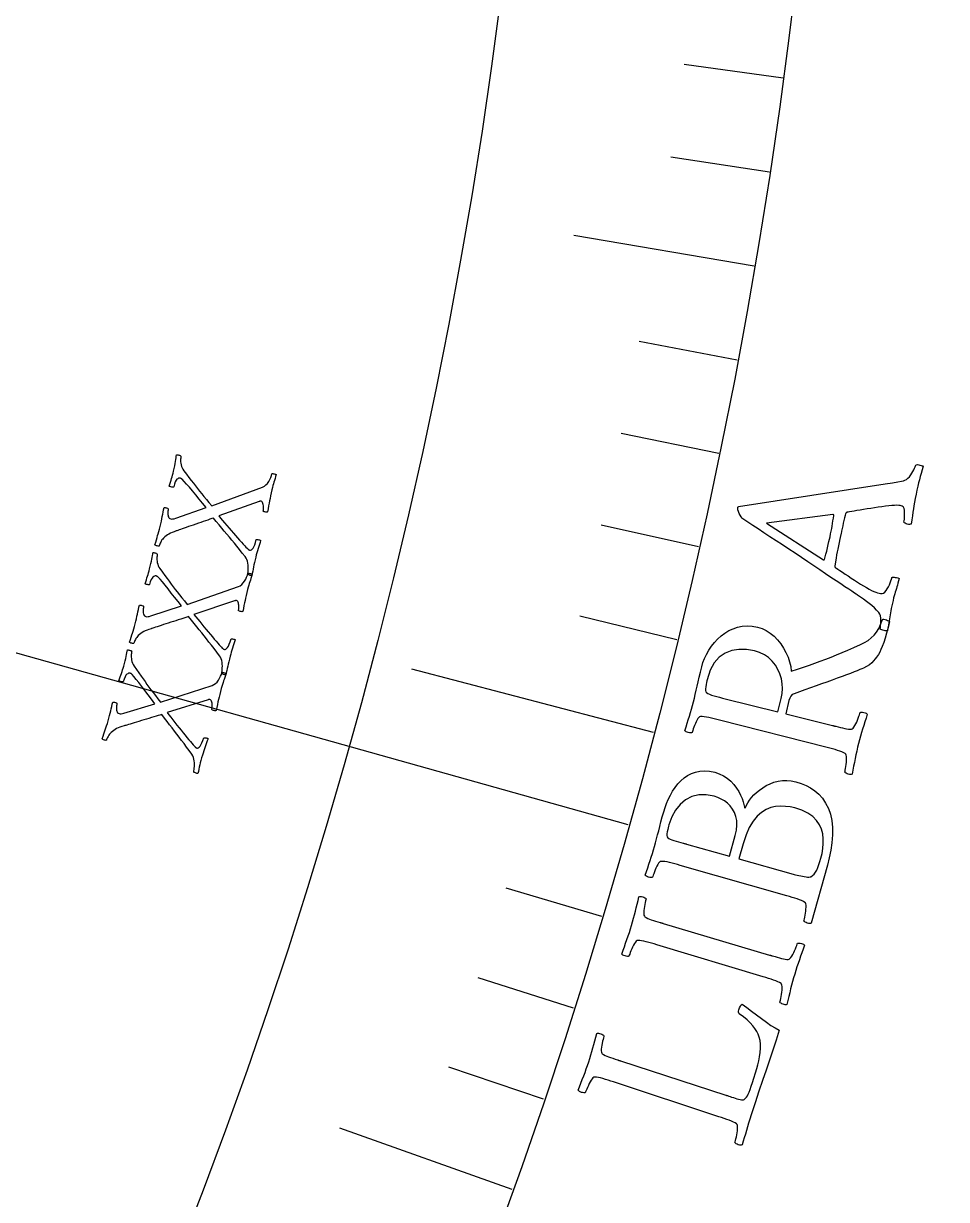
# Model space of a CAD drawing. Header units: millimetres. Extents: x -93 to 93, y -93 to 104.
# Drawn here: x 62.73 to 75.05, y -24.87 to -9.17 of the extents above; entities that cross this region are included whole.
import ezdxf

# ---------------------------------------------------------------- set-up
doc = ezdxf.new("R2010")
doc.units = ezdxf.units.MM
for name, color, linetype in [('CUT_OUTER', 1, 'Continuous'), ('ENGRAVE', 7, 'Continuous'), ('ENGRAVE_FINE', 8, 'Continuous'), ('TEXT', 5, 'Continuous')]:
    doc.layers.add(name, color=color, linetype=linetype)

msp = doc.modelspace()

# ---------------------------------------------------------------- linework, layer by layer
at = {"layer": 'CUT_OUTER'}
msp.add_arc((-0.0002, -0.0002), 92.4998, 179.658282, 0.243527, dxfattribs=at)
at = {"layer": 'ENGRAVE'}
for points in [[(72.4824, -12.4123), (70.0754, -12.0001)], [(70.8024, -19.8691), (60.1153, -16.87)], [(71.1366, -18.6373), (67.9153, -17.7934)], [(69.2512, -24.7394), (66.9515, -23.9179)]]:
    msp.add_lwpolyline(points, dxfattribs=at)
for radius in [90.65, 90.65, 88.2219, 83.7125, 83.7125, 80.1513, 73.5375, 73.5375, 69.6525]:
    msp.add_circle((0, 0), radius, dxfattribs=at)
at = {"layer": 'ENGRAVE_FINE'}
for points in [[(72.8683, -9.8985), (71.5484, -9.7192)], [(72.6863, -11.1567), (71.3697, -10.9546)], [(72.2567, -13.6648), (70.9479, -13.4173)], [(72.0093, -14.914), (70.705, -14.6438)], [(71.7401, -16.1594), (70.4406, -15.8667)], [(71.4492, -17.4006), (70.155, -17.0854)], [(70.4467, -21.0956), (69.1707, -20.7135)], [(70.0695, -22.3164), (68.8004, -21.9122)], [(69.671, -23.5311), (68.409, -23.1049)]]:
    msp.add_lwpolyline(points, dxfattribs=at)
at = {"layer": 'TEXT'}
for points in [[(64.5539, -15.8867), (64.5624, -15.8514), (64.5701, -15.8175), (64.577, -15.785), (64.5832, -15.754), (64.589, -15.7237), (64.5949, -15.6938), (64.6009, -15.6641), (64.6068, -15.6347), (64.6123, -15.6342), (64.6197, -15.6346), (64.6291, -15.6361), (64.6403, -15.6385), (64.6508, -15.6416), (64.6581, -15.645), (64.662, -15.6486), (64.6627, -15.6524), (64.6611, -15.6604), (64.6597, -15.6703), (64.6586, -15.6821), (64.6576, -15.6957), (64.6573, -15.7102), (64.6581, -15.7245), (64.6601, -15.7385), (64.6632, -15.7523), (64.668, -15.7646), (64.6753, -15.7743), (64.6849, -15.7814), (64.6969, -15.7859), (64.7093, -15.7874), (64.7242, -15.7862), (64.7417, -15.7825), (64.7616, -15.7762), (65.1698, -15.6342), (65.1213, -15.5762), (65.0743, -15.5197), (65.0288, -15.4647), (64.9847, -15.4111), (64.9437, -15.3618), (64.9071, -15.3195), (64.8751, -15.2841), (64.8476, -15.2556), (64.8432, -15.2517), (64.8386, -15.2484), (64.8338, -15.2458), (64.8289, -15.2438), (64.8245, -15.2423), (64.821, -15.2411), (64.8185, -15.2403), (64.817, -15.2399), (64.8092, -15.2397), (64.8003, -15.2424), (64.7901, -15.2479), (64.7788, -15.2564), (64.7671, -15.2701), (64.7559, -15.2917), (64.7454, -15.3211), (64.7353, -15.3583), (64.7323, -15.3605), (64.7268, -15.3614), (64.7188, -15.361), (64.7083, -15.3593), (64.6974, -15.3569), (64.6883, -15.3543), (64.681, -15.3515), (64.6754, -15.3484), (64.6841, -15.3206), (64.6923, -15.2944), (64.6999, -15.2698), (64.707, -15.2469), (64.7137, -15.2241), (64.7204, -15.2), (64.7269, -15.1748), (64.7333, -15.1483), (64.7416, -15.1117), (64.7487, -15.0779), (64.7545, -15.047), (64.7592, -15.019), (64.763, -14.9936), (64.7666, -14.9706), (64.7699, -14.9498), (64.773, -14.9314), (64.7782, -14.9307), (64.7849, -14.9307), (64.7931, -14.9314), (64.8026, -14.9329), (64.8121, -14.9353), (64.82, -14.9388), (64.8264, -14.9433), (64.8311, -14.949), (64.8301, -14.9545), (64.8292, -14.9631), (64.8282, -14.9747), (64.8271, -14.9893), (64.8268, -15.006), (64.8277, -15.0238), (64.83, -15.0427), (64.8337, -15.0628), (64.8392, -15.0832), (64.8471, -15.1032), (64.8573, -15.1229), (64.8699, -15.1422), (64.9057, -15.1885), (64.939, -15.2317), (64.9698, -15.272), (64.9981, -15.3091), (65.0253, -15.3445), (65.0528, -15.3797), (65.0806, -15.4145), (65.1088, -15.4491), (65.1385, -15.485), (65.1709, -15.5241), (65.2061, -15.5662), (65.244, -15.6114), (65.9216, -15.3597), (65.9452, -15.3481), (65.9666, -15.3319), (65.9859, -15.3112), (66.003, -15.286), (66.0177, -15.2588), (66.0299, -15.2324), (66.0394, -15.2067), (66.0464, -15.1818), (66.0519, -15.1803), (66.0591, -15.1802), (66.0678, -15.1813), (66.0781, -15.1837), (66.088, -15.1866), (66.0956, -15.1891), (66.1009, -15.1912), (66.1038, -15.1929), (66.0953, -15.2211), (66.0873, -15.2473), (66.0799, -15.2714), (66.0731, -15.2936), (66.0665, -15.3159), (66.0598, -15.3406), (66.0529, -15.3677), (66.0458, -15.3972), (66.0365, -15.4379), (66.0282, -15.4759), (66.0209, -15.5113), (66.0146, -15.5442), (66.0085, -15.5771), (66.0019, -15.6127), (65.9948, -15.651), (65.9871, -15.692), (65.9812, -15.6944), (65.9735, -15.6953), (65.9639, -15.6946), (65.9527, -15.6925), (65.9421, -15.6894), (65.9348, -15.6861), (65.9309, -15.6824), (65.9302, -15.6785), (65.9315, -15.6713), (65.9325, -15.6621), (65.9332, -15.6507), (65.9336, -15.6372), (65.9333, -15.6228), (65.932, -15.6086), (65.9298, -15.5945), (65.9266, -15.5806), (65.9222, -15.5682), (65.9164, -15.5588), (65.9093, -15.5523), (65.9009, -15.5486), (65.8986, -15.5483), (65.8959, -15.5483), (65.8926, -15.5485), (65.889, -15.5491), (65.8852, -15.5499), (65.8818, -15.5509), (65.8788, -15.5521), (65.8761, -15.5536), (65.3366, -15.7449), (65.3614, -15.7749), (65.3876, -15.8062), (65.4152, -15.8388), (65.4443, -15.8728), (65.4739, -15.9071), (65.5032, -15.941), (65.5322, -15.9745), (65.5609, -16.0075), (65.5886, -16.0392), (65.6147, -16.0686), (65.6393, -16.0957), (65.6622, -16.1206), (65.6826, -16.1425), (65.6997, -16.1606), (65.7134, -16.1749), (65.7237, -16.1854), (65.7257, -16.1871), (65.7282, -16.1892), (65.731, -16.1917), (65.7344, -16.1945), (65.7381, -16.1973), (65.7422, -16.1997), (65.7467, -16.2016), (65.7516, -16.2031), (65.7611, -16.2031), (65.7713, -16.1987), (65.7821, -16.1899), (65.7936, -16.1767), (65.8053, -16.1579), (65.8165, -16.1326), (65.8274, -16.1007), (65.8378, -16.0622), (65.8434, -16.0606), (65.8506, -16.0602), (65.8595, -16.0608), (65.87, -16.0624), (65.88, -16.0647), (65.8877, -16.067), (65.8929, -16.0694), (65.8956, -16.0719), (65.8869, -16.0991), (65.8782, -16.1266), (65.8696, -16.1544), (65.861, -16.1824), (65.8527, -16.2105), (65.8448, -16.2385), (65.8374, -16.2662), (65.8303, -16.2939), (65.8213, -16.3312), (65.8133, -16.3659), (65.8063, -16.3979), (65.8004, -16.4271), (65.7951, -16.4553), (65.7897, -16.484), (65.7843, -16.5132), (65.7789, -16.543), (65.7728, -16.5432), (65.7654, -16.5421), (65.7569, -16.5397), (65.7473, -16.5361), (65.7381, -16.5323), (65.731, -16.5291), (65.7261, -16.5265), (65.7232, -16.5247), (65.7243, -16.5184), (65.7256, -16.5077), (65.7271, -16.4926), (65.7287, -16.473), (65.7297, -16.4507), (65.7294, -16.4272), (65.7277, -16.4026), (65.7247, -16.3769), (65.7197, -16.3516), (65.7122, -16.3286), (65.7021, -16.3078), (65.6895, -16.2892), (65.6509, -16.2407), (65.6139, -16.1945), (65.5785, -16.1506), (65.5446, -16.109), (65.5114, -16.0686), (65.4781, -16.0284), (65.4446, -15.9883), (65.4108, -15.9483), (65.3764, -15.9076), (65.3406, -15.865), (65.3034, -15.8207), (65.2649, -15.7747), (65.2427, -15.7819), (65.2179, -15.7903), (65.1906, -15.7998), (65.1606, -15.8104), (65.1291, -15.8216), (65.0969, -15.8328), (65.064, -15.8441), (65.0304, -15.8556), (64.997, -15.8669), (64.9647, -15.8779), (64.9336, -15.8887), (64.9036, -15.8992), (64.8755, -15.9091), (64.85, -15.918), (64.8272, -15.926), (64.8071, -15.9331), (64.7906, -15.9388), (64.7789, -15.9429), (64.7718, -15.9453), (64.7695, -15.9461), (64.7406, -15.9558), (64.7146, -15.9659), (64.6915, -15.9762), (64.6712, -15.9868), (64.6526, -15.9983), (64.6345, -16.0114), (64.6167, -16.0261), (64.5994, -16.0423), (64.5885, -16.0539), (64.5785, -16.0666), (64.5695, -16.0805), (64.5614, -16.0955), (64.5544, -16.1103), (64.5488, -16.1234), (64.5445, -16.1349), (64.5416, -16.1447), (64.5392, -16.1478), (64.534, -16.1492), (64.526, -16.1488), (64.5152, -16.1466), (64.5042, -16.1433), (64.4955, -16.1395), (64.489, -16.1353), (64.4848, -16.1305), (64.4946, -16.0961), (64.5037, -16.0644), (64.5124, -16.0353), (64.5205, -16.0089), (64.5285, -15.9824), (64.5367, -15.9533), (64.5452, -15.9213), (64.5539, -15.8867)], [(73.8627, -16.8039), (73.8579, -16.8006), (73.8434, -16.7908), (73.8192, -16.7745), (73.7854, -16.7516), (73.7432, -16.7233), (73.6941, -16.6904), (73.6381, -16.6531), (73.575, -16.6112), (73.5067, -16.5657), (73.4347, -16.5174), (73.3589, -16.4664), (73.2794, -16.4125), (73.1975, -16.357), (73.1142, -16.3011), (73.0297, -16.2447), (72.9439, -16.188), (72.8583, -16.1316), (72.7745, -16.0764), (72.6924, -16.0224), (72.6121, -15.9695), (72.5351, -15.9187), (72.4629, -15.8711), (72.3954, -15.8265), (72.3326, -15.7851), (72.3203, -15.7732), (72.3079, -15.757), (72.2955, -15.7367), (72.2831, -15.7121), (72.2726, -15.6872), (72.2659, -15.6661), (72.2628, -15.6487), (72.2635, -15.6349), (72.2643, -15.6319), (72.2652, -15.6295), (72.2661, -15.6278), (72.2671, -15.6268), (72.2683, -15.6259), (72.2699, -15.6243), (72.2719, -15.6222), (72.2742, -15.6194), (74.2323, -15.3176), (74.3289, -15.3018), (74.4012, -15.2896), (74.4492, -15.281), (74.4729, -15.276), (74.4936, -15.269), (74.5138, -15.2575), (74.5336, -15.2416), (74.5529, -15.2213), (74.5711, -15.1985), (74.5872, -15.1754), (74.6014, -15.1518), (74.6136, -15.1278), (74.6236, -15.1058), (74.6312, -15.088), (74.6363, -15.0746), (74.6389, -15.0654), (74.65, -15.0615), (74.6631, -15.0602), (74.6781, -15.0617), (74.695, -15.0658), (74.7111, -15.0708), (74.7234, -15.0752), (74.7321, -15.0787), (74.7371, -15.0816), (74.7237, -15.1305), (74.711, -15.1768), (74.6991, -15.2205), (74.6878, -15.2616), (74.6769, -15.3035), (74.6658, -15.3494), (74.6545, -15.3994), (74.6429, -15.4535), (74.6314, -15.5107), (74.6216, -15.5629), (74.6134, -15.6103), (74.6069, -15.6527), (74.6008, -15.6952), (74.5938, -15.7428), (74.586, -15.7955), (74.5772, -15.8533), (74.5677, -15.8576), (74.556, -15.8593), (74.5421, -15.8585), (74.526, -15.8552), (74.5103, -15.8501), (74.4975, -15.8441), (74.4876, -15.8371), (74.4807, -15.8291), (74.4838, -15.811), (74.4862, -15.7882), (74.4881, -15.7607), (74.4893, -15.7285), (74.4891, -15.6965), (74.4868, -15.6695), (74.4822, -15.6476), (74.4754, -15.6306), (74.4685, -15.6228), (74.4585, -15.6161), (74.4456, -15.6107), (74.4297, -15.6064), (74.4111, -15.604), (74.3864, -15.6033), (74.3557, -15.6042), (74.319, -15.6069), (74.2779, -15.6109), (74.2341, -15.6159), (74.1876, -15.6219), (74.1383, -15.629), (74.0881, -15.6366), (74.0385, -15.6443), (73.9895, -15.6521), (73.9413, -15.66), (73.8954, -15.6676), (73.8538, -15.6746), (73.8164, -15.6808), (73.7832, -15.6863), (73.756, -15.6908), (73.7366, -15.6941), (73.725, -15.696), (73.7211, -15.6966), (73.7206, -15.697), (73.719, -15.698), (73.7164, -15.6997), (73.7127, -15.7021), (73.7089, -15.7049), (73.706, -15.7079), (73.704, -15.7111), (73.7028, -15.7145), (73.6954, -15.7416), (73.6878, -15.7719), (73.68, -15.8053), (73.6719, -15.8418), (73.6638, -15.8793), (73.656, -15.9154), (73.6485, -15.9502), (73.6412, -15.9837), (73.6394, -15.9924), (73.6375, -16.001), (73.6356, -16.0097), (73.6337, -16.0183), (73.6319, -16.0268), (73.6301, -16.0348), (73.6285, -16.0423), (73.6269, -16.0495), (73.6161, -16.0994), (73.6064, -16.1455), (73.5977, -16.1878), (73.59, -16.2262), (73.5826, -16.2654), (73.5747, -16.3099), (73.5663, -16.3597), (73.5573, -16.4148), (73.5572, -16.4168), (73.5576, -16.4194), (73.5586, -16.4226), (73.5601, -16.4263), (73.5617, -16.4299), (73.5629, -16.4324), (73.5636, -16.4339), (73.5638, -16.4344), (73.5678, -16.437), (73.5797, -16.4448), (73.5995, -16.4577), (73.6273, -16.4758), (73.6605, -16.4976), (73.6967, -16.5214), (73.7358, -16.5472), (73.7779, -16.5751), (73.8208, -16.6033), (73.8624, -16.6301), (73.9028, -16.6555), (73.9419, -16.6794), (73.9802, -16.703), (74.0157, -16.7231), (74.0484, -16.7395), (74.0783, -16.7523), (74.1054, -16.7624), (74.1296, -16.7708), (74.1511, -16.7773), (74.1698, -16.7821), (74.1887, -16.7829), (74.2071, -16.7764), (74.2251, -16.7627), (74.2427, -16.7418), (74.2591, -16.7169), (74.2736, -16.691), (74.2864, -16.6643), (74.2972, -16.6367), (74.3061, -16.6114), (74.3128, -16.5912), (74.3175, -16.5763), (74.3201, -16.5667), (74.3262, -16.5646), (74.3358, -16.5638), (74.349, -16.5642), (74.3658, -16.5659), (74.383, -16.5686), (74.3976, -16.5721), (74.4095, -16.5763), (74.4187, -16.5814), (74.4098, -16.613), (74.4015, -16.6422), (74.3937, -16.669), (74.3864, -16.6934), (74.3794, -16.7166), (74.3723, -16.7398), (74.3653, -16.763), (74.3582, -16.7862), (74.351, -16.8113), (74.3433, -16.8402), (74.3352, -16.8729), (74.3267, -16.9094), (74.3185, -16.9464), (74.3114, -16.9803), (74.3054, -17.0114), (74.3006, -17.0394), (74.2963, -17.066), (74.292, -17.0926), (74.2877, -17.1191), (74.2834, -17.1457), (74.2787, -17.174), (74.2732, -17.2059), (74.2668, -17.2412), (74.2596, -17.2799), (74.2536, -17.2818), (74.2441, -17.2818), (74.2312, -17.2802), (74.2148, -17.2769), (74.1979, -17.2725), (74.1836, -17.2678), (74.1719, -17.2627), (74.1628, -17.2574), (74.1661, -17.2388), (74.1687, -17.2142), (74.1706, -17.1838), (74.1719, -17.1475), (74.1708, -17.1111), (74.1659, -17.0805), (74.1572, -17.0557), (74.1446, -17.0366), (74.1165, -17.0037), (74.086, -16.9723), (74.0531, -16.9425), (74.0178, -16.9142), (73.9808, -16.8866), (73.9425, -16.859), (73.9032, -16.8315), (73.8627, -16.8039)], [(72.6471, -15.843), (73.4051, -16.3302), (73.4056, -16.3302), (73.407, -16.3301), (73.4093, -16.3301), (73.4125, -16.33), (73.4157, -16.3297), (73.4181, -16.329), (73.4197, -16.3279), (73.4205, -16.3264), (73.4298, -16.2923), (73.4396, -16.255), (73.4498, -16.2144), (73.4605, -16.1705), (73.4708, -16.1272), (73.4799, -16.0884), (73.4877, -16.054), (73.4944, -16.0242), (73.5026, -15.9854), (73.5099, -15.9484), (73.5164, -15.9133), (73.522, -15.8801), (73.5273, -15.847), (73.5329, -15.8124), (73.5389, -15.7763), (73.5451, -15.7387), (73.5453, -15.7354), (73.5442, -15.7326), (73.5418, -15.7302), (73.5383, -15.7282), (73.5347, -15.7266), (73.5321, -15.7255), (73.5305, -15.7248), (73.53, -15.7246)], [(64.2199, -17.1871), (64.2291, -17.152), (64.2375, -17.1183), (64.2451, -17.0859), (64.2519, -17.055), (64.2583, -17.0248), (64.2648, -16.995), (64.2714, -16.9655), (64.2779, -16.9362), (64.2834, -16.9358), (64.2908, -16.9364), (64.3001, -16.938), (64.3113, -16.9407), (64.3218, -16.944), (64.3289, -16.9475), (64.3328, -16.9512), (64.3334, -16.9551), (64.3317, -16.963), (64.3301, -16.9728), (64.3287, -16.9846), (64.3274, -16.9982), (64.3268, -17.0127), (64.3274, -17.027), (64.3291, -17.0411), (64.3319, -17.0549), (64.3365, -17.0673), (64.3435, -17.0772), (64.353, -17.0845), (64.3649, -17.0892), (64.3773, -17.0909), (64.3922, -17.0901), (64.4098, -17.0867), (64.4298, -17.0808), (64.8408, -16.9471), (64.7935, -16.8881), (64.7476, -16.8306), (64.7032, -16.7747), (64.6602, -16.7203), (64.6202, -16.6702), (64.5845, -16.6271), (64.5532, -16.5911), (64.5263, -16.562), (64.5219, -16.5581), (64.5174, -16.5547), (64.5127, -16.552), (64.5079, -16.5499), (64.5034, -16.5483), (64.5, -16.547), (64.4975, -16.5462), (64.496, -16.5457), (64.4883, -16.5454), (64.4793, -16.5478), (64.469, -16.5532), (64.4575, -16.5614), (64.4455, -16.5749), (64.4339, -16.5963), (64.4228, -16.6255), (64.412, -16.6625), (64.409, -16.6646), (64.4034, -16.6653), (64.3954, -16.6648), (64.3849, -16.6629), (64.374, -16.6603), (64.365, -16.6575), (64.3578, -16.6545), (64.3523, -16.6513), (64.3615, -16.6237), (64.3702, -16.5977), (64.3783, -16.5733), (64.3859, -16.5504), (64.3931, -16.5278), (64.4002, -16.5039), (64.4073, -16.4788), (64.4142, -16.4525), (64.4232, -16.416), (64.431, -16.3824), (64.4375, -16.3516), (64.4426, -16.3237), (64.447, -16.2984), (64.4511, -16.2754), (64.4548, -16.2547), (64.4583, -16.2364), (64.4635, -16.2358), (64.4702, -16.2359), (64.4783, -16.2368), (64.4879, -16.2385), (64.4973, -16.2411), (64.5052, -16.2447), (64.5114, -16.2494), (64.516, -16.2551), (64.5149, -16.2607), (64.5138, -16.2692), (64.5126, -16.2808), (64.5112, -16.2954), (64.5105, -16.3121), (64.5111, -16.3299), (64.513, -16.3489), (64.5163, -16.369), (64.5214, -16.3895), (64.5289, -16.4097), (64.5387, -16.4295), (64.5509, -16.4491), (64.5858, -16.4961), (64.6182, -16.54), (64.6482, -16.5809), (64.6757, -16.6185), (64.7022, -16.6545), (64.729, -16.6902), (64.7561, -16.7256), (64.7835, -16.7607), (64.8125, -16.7973), (64.8442, -16.837), (64.8785, -16.8798), (64.9155, -16.9258), (65.598, -16.6878), (65.6218, -16.6766), (65.6436, -16.6609), (65.6633, -16.6406), (65.6809, -16.6157), (65.6961, -16.5889), (65.7088, -16.5627), (65.7189, -16.5372), (65.7263, -16.5125), (65.7319, -16.5111), (65.739, -16.5111), (65.7477, -16.5124), (65.758, -16.515), (65.7678, -16.5181), (65.7754, -16.5207), (65.7806, -16.5229), (65.7835, -16.5247), (65.7744, -16.5527), (65.7659, -16.5787), (65.758, -16.6027), (65.7508, -16.6247), (65.7437, -16.6469), (65.7365, -16.6715), (65.7291, -16.6985), (65.7214, -16.7278), (65.7113, -16.7683), (65.7022, -16.8061), (65.6942, -16.8414), (65.6872, -16.8741), (65.6805, -16.9069), (65.6732, -16.9424), (65.6653, -16.9805), (65.6568, -17.0214), (65.6508, -17.0236), (65.643, -17.0243), (65.6336, -17.0235), (65.6223, -17.0211), (65.6118, -17.0179), (65.6046, -17.0144), (65.6007, -17.0107), (65.6002, -17.0067), (65.6016, -16.9996), (65.6028, -16.9903), (65.6037, -16.979), (65.6043, -16.9655), (65.6044, -16.9511), (65.6034, -16.9368), (65.6014, -16.9227), (65.5985, -16.9087), (65.5944, -16.8963), (65.5888, -16.8867), (65.5818, -16.8801), (65.5734, -16.8763), (65.5712, -16.8759), (65.5684, -16.8758), (65.5652, -16.876), (65.5615, -16.8765), (65.5578, -16.8772), (65.5544, -16.8781), (65.5513, -16.8793), (65.5486, -16.8807), (65.0053, -17.0611), (65.0295, -17.0916), (65.0551, -17.1234), (65.082, -17.1566), (65.1104, -17.1911), (65.1393, -17.2261), (65.1679, -17.2606), (65.1962, -17.2946), (65.2242, -17.3282), (65.2513, -17.3604), (65.2769, -17.3904), (65.3009, -17.418), (65.3233, -17.4433), (65.3433, -17.4656), (65.36, -17.4841), (65.3734, -17.4986), (65.3835, -17.5093), (65.3854, -17.5111), (65.3878, -17.5132), (65.3907, -17.5157), (65.3939, -17.5187), (65.3976, -17.5215), (65.4017, -17.524), (65.4062, -17.526), (65.411, -17.5276), (65.4205, -17.5278), (65.4307, -17.5236), (65.4417, -17.515), (65.4535, -17.502), (65.4656, -17.4835), (65.4773, -17.4584), (65.4888, -17.4267), (65.5, -17.3884), (65.5056, -17.387), (65.5129, -17.3867), (65.5217, -17.3875), (65.5322, -17.3894), (65.5422, -17.3918), (65.5498, -17.3943), (65.5549, -17.3968), (65.5576, -17.3994), (65.5483, -17.4264), (65.5391, -17.4537), (65.5299, -17.4813), (65.5208, -17.5091), (65.5119, -17.5371), (65.5035, -17.5648), (65.4954, -17.5925), (65.4879, -17.6199), (65.478, -17.6571), (65.4693, -17.6916), (65.4617, -17.7234), (65.4553, -17.7526), (65.4494, -17.7806), (65.4434, -17.8092), (65.4374, -17.8383), (65.4314, -17.868), (65.4253, -17.868), (65.418, -17.8668), (65.4095, -17.8643), (65.3999, -17.8605), (65.3908, -17.8564), (65.3838, -17.8531), (65.3789, -17.8505), (65.3761, -17.8485), (65.3774, -17.8423), (65.3788, -17.8316), (65.3806, -17.8165), (65.3826, -17.797), (65.3841, -17.7747), (65.3842, -17.7512), (65.3831, -17.7266), (65.3806, -17.7008), (65.3761, -17.6755), (65.3691, -17.6523), (65.3594, -17.6313), (65.3471, -17.6124), (65.3095, -17.5631), (65.2735, -17.5162), (65.239, -17.4716), (65.2059, -17.4293), (65.1736, -17.3883), (65.1411, -17.3474), (65.1083, -17.3066), (65.0754, -17.266), (65.0418, -17.2245), (65.0069, -17.1813), (64.9706, -17.1362), (64.9331, -17.0894), (64.9107, -17.0963), (64.8857, -17.1041), (64.8582, -17.113), (64.8281, -17.123), (64.7963, -17.1336), (64.7639, -17.1442), (64.7307, -17.1548), (64.6969, -17.1656), (64.6633, -17.1762), (64.6308, -17.1866), (64.5995, -17.1968), (64.5693, -17.2067), (64.541, -17.216), (64.5154, -17.2244), (64.4924, -17.2319), (64.4721, -17.2385), (64.4555, -17.2439), (64.4437, -17.2478), (64.4366, -17.2501), (64.4342, -17.2509), (64.4052, -17.26), (64.379, -17.2695), (64.3557, -17.2793), (64.3352, -17.2895), (64.3164, -17.3007), (64.298, -17.3134), (64.2799, -17.3277), (64.2622, -17.3435), (64.2511, -17.3549), (64.2409, -17.3674), (64.2316, -17.3811), (64.2232, -17.396), (64.2159, -17.4106), (64.21, -17.4236), (64.2055, -17.435), (64.2024, -17.4448), (64.1999, -17.4478), (64.1947, -17.4491), (64.1867, -17.4485), (64.176, -17.4462), (64.1651, -17.4426), (64.1564, -17.4387), (64.15, -17.4343), (64.1459, -17.4294), (64.1564, -17.3953), (64.1662, -17.3637), (64.1754, -17.3348), (64.1841, -17.3086), (64.1926, -17.2823), (64.2014, -17.2533), (64.2105, -17.2215), (64.2199, -17.1871)], [(71.782, -17.7593), (71.7982, -17.7038), (71.8193, -17.6486), (71.8454, -17.5937), (71.8763, -17.5391), (71.9116, -17.4863), (71.9505, -17.4368), (71.9932, -17.3906), (72.0396, -17.3478), (72.0895, -17.3095), (72.1428, -17.2772), (72.1995, -17.2507), (72.2595, -17.2302), (72.3225, -17.217), (72.3883, -17.2124), (72.4567, -17.2165), (72.5279, -17.2294), (72.587, -17.2478), (72.6432, -17.2744), (72.6965, -17.309), (72.747, -17.3519), (72.7937, -17.4007), (72.8358, -17.4536), (72.8734, -17.5103), (72.9062, -17.571), (72.9336, -17.6334), (72.9546, -17.6956), (72.9693, -17.7573), (72.9777, -17.8187), (73.0611, -17.7923), (73.1413, -17.7659), (73.2183, -17.7395), (73.292, -17.7131), (73.3641, -17.6863), (73.4362, -17.6585), (73.5083, -17.6298), (73.5803, -17.6), (73.6543, -17.5687), (73.7321, -17.5356), (73.8138, -17.5005), (73.8993, -17.4635), (73.9534, -17.437), (74.0019, -17.4075), (74.0446, -17.3749), (74.0816, -17.3395), (74.1142, -17.2985), (74.1436, -17.2497), (74.1698, -17.193), (74.1927, -17.1284), (74.2024, -17.1247), (74.2146, -17.1243), (74.2292, -17.1272), (74.2462, -17.1335), (74.2625, -17.1407), (74.275, -17.1465), (74.2838, -17.1511), (74.2887, -17.1543), (74.269, -17.236), (74.2494, -17.3102), (74.2298, -17.3768), (74.2104, -17.4358), (74.1916, -17.4871), (74.1739, -17.5307), (74.1574, -17.5665), (74.1419, -17.5944), (74.1295, -17.6117), (74.1143, -17.632), (74.0963, -17.6553), (74.0756, -17.6816), (74.0505, -17.7085), (74.0198, -17.7336), (73.9833, -17.7568), (73.9411, -17.7781), (73.921, -17.7866), (73.8934, -17.7979), (73.8583, -17.8119), (73.8157, -17.8287), (73.7668, -17.8476), (73.713, -17.8681), (73.6542, -17.89), (73.5905, -17.9134), (73.5232, -17.938), (73.4536, -17.9633), (73.3818, -17.9894), (73.3077, -18.0162), (73.2329, -18.0429), (73.1589, -18.0689), (73.0858, -18.0941), (73.0136, -18.1186), (72.9913, -18.1308), (72.9727, -18.1503), (72.9578, -18.1771), (72.9466, -18.2112), (72.9028, -18.3859), (73.5294, -18.5439), (73.5345, -18.5452), (73.5397, -18.5465), (73.5449, -18.5478), (73.55, -18.5491), (73.5552, -18.5505), (73.5604, -18.5518), (73.5655, -18.5531), (73.5707, -18.5544), (73.6027, -18.5623), (73.6332, -18.5697), (73.6623, -18.5764), (73.6899, -18.5826), (73.7158, -18.5876), (73.7395, -18.5909), (73.7612, -18.5926), (73.7808, -18.5926), (73.7907, -18.5886), (73.8015, -18.5794), (73.8132, -18.5648), (73.8257, -18.5449), (73.8383, -18.5218), (73.85, -18.4975), (73.8608, -18.4721), (73.8707, -18.4456), (73.8794, -18.4205), (73.8863, -18.3997), (73.8915, -18.383), (73.8949, -18.3705), (73.9043, -18.3678), (73.9159, -18.3669), (73.9299, -18.3678), (73.9462, -18.3703), (73.9621, -18.3744), (73.975, -18.3798), (73.9847, -18.3864), (73.9914, -18.3945), (73.9752, -18.4452), (73.9595, -18.4949), (73.9442, -18.5436), (73.9294, -18.5913), (73.915, -18.6388), (73.9011, -18.6871), (73.8877, -18.7362), (73.8746, -18.7861), (73.8625, -18.835), (73.8509, -18.8845), (73.8398, -18.9346), (73.8292, -18.9852), (73.8189, -19.0365), (73.8086, -19.0881), (73.7984, -19.1403), (73.7883, -19.193), (73.7786, -19.1968), (73.7668, -19.198), (73.753, -19.1966), (73.7371, -19.1926), (73.7215, -19.187), (73.7089, -19.1811), (73.6991, -19.1747), (73.6921, -19.1679), (73.695, -19.1553), (73.6985, -19.1382), (73.7024, -19.1165), (73.7067, -19.0904), (73.7107, -19.0622), (73.7134, -19.0344), (73.7149, -19.007), (73.7151, -18.9799), (73.7137, -18.9559), (73.7104, -18.9376), (73.7051, -18.9251), (73.6979, -18.9183), (73.6774, -18.9064), (73.6534, -18.8953), (73.6261, -18.885), (73.5953, -18.8753), (73.5622, -18.866), (73.5277, -18.8566), (73.4919, -18.8471), (73.4547, -18.8374), (72.0196, -18.473), (71.9823, -18.4636), (71.946, -18.4546), (71.9107, -18.4461), (71.8764, -18.4381), (71.8441, -18.4315), (71.8146, -18.4272), (71.788, -18.4252), (71.7642, -18.4255), (71.7534, -18.4275), (71.7423, -18.4356), (71.7312, -18.4497), (71.7198, -18.4698), (71.7086, -18.4932), (71.698, -18.5171), (71.6878, -18.5417), (71.6782, -18.5668), (71.6697, -18.5903), (71.6629, -18.61), (71.6578, -18.6259), (71.6543, -18.6379), (71.6449, -18.6403), (71.6333, -18.641), (71.6194, -18.6399), (71.6031, -18.6371), (71.5872, -18.6329), (71.5744, -18.6274), (71.5647, -18.6208), (71.5581, -18.6129), (71.5729, -18.5632), (71.5878, -18.5142), (71.6026, -18.4659), (71.6175, -18.4183), (71.6321, -18.371), (71.6459, -18.3238), (71.659, -18.2766), (71.6714, -18.2294), (71.6838, -18.1796), (71.6962, -18.1278), (71.7087, -18.0739), (71.7211, -18.018), (71.7343, -17.9592), (71.7488, -17.8965), (71.7647, -17.8298), (71.782, -17.7593)], [(63.8598, -18.4805), (63.8697, -18.4455), (63.8787, -18.412), (63.887, -18.3798), (63.8944, -18.349), (63.9014, -18.319), (63.9085, -18.2893), (63.9156, -18.2599), (63.9228, -18.2308), (63.9283, -18.2305), (63.9357, -18.2312), (63.945, -18.2331), (63.9561, -18.236), (63.9665, -18.2395), (63.9736, -18.2431), (63.9774, -18.2469), (63.9779, -18.2508), (63.976, -18.2587), (63.9742, -18.2685), (63.9726, -18.2802), (63.9711, -18.2938), (63.9702, -18.3083), (63.9704, -18.3226), (63.9718, -18.3367), (63.9744, -18.3505), (63.9787, -18.363), (63.9856, -18.373), (63.9949, -18.3805), (64.0067, -18.3855), (64.019, -18.3875), (64.034, -18.3869), (64.0516, -18.3839), (64.0717, -18.3784), (64.4854, -18.2531), (64.4392, -18.1931), (64.3945, -18.1347), (64.3512, -18.0779), (64.3094, -18.0227), (64.2704, -17.9717), (64.2356, -17.9279), (64.205, -17.8913), (64.1787, -17.8617), (64.1744, -17.8577), (64.1699, -17.8542), (64.1653, -17.8514), (64.1605, -17.8492), (64.1561, -17.8475), (64.1527, -17.8462), (64.1502, -17.8453), (64.1487, -17.8448), (64.141, -17.8443), (64.132, -17.8466), (64.1216, -17.8517), (64.1099, -17.8597), (64.0976, -17.873), (64.0856, -17.8941), (64.0739, -17.9231), (64.0624, -17.9598), (64.0593, -17.9619), (64.0538, -17.9625), (64.0457, -17.9618), (64.0353, -17.9597), (64.0245, -17.9569), (64.0155, -17.9539), (64.0083, -17.9508), (64.0029, -17.9475), (64.0127, -17.9201), (64.0219, -17.8942), (64.0305, -17.87), (64.0385, -17.8473), (64.0462, -17.8248), (64.0538, -17.8011), (64.0614, -17.7761), (64.0688, -17.7499), (64.0786, -17.7136), (64.087, -17.6802), (64.0941, -17.6496), (64.0999, -17.6218), (64.1048, -17.5966), (64.1093, -17.5736), (64.1134, -17.553), (64.1172, -17.5347), (64.1225, -17.5342), (64.1292, -17.5345), (64.1373, -17.5356), (64.1468, -17.5375), (64.1562, -17.5402), (64.1639, -17.544), (64.1701, -17.5488), (64.1746, -17.5547), (64.1734, -17.5602), (64.1721, -17.5687), (64.1706, -17.5802), (64.169, -17.5948), (64.1679, -17.6115), (64.1682, -17.6293), (64.1697, -17.6483), (64.1726, -17.6685), (64.1773, -17.6891), (64.1843, -17.7094), (64.1937, -17.7295), (64.2055, -17.7493), (64.2395, -17.797), (64.271, -17.8416), (64.3001, -17.883), (64.3269, -17.9212), (64.3526, -17.9577), (64.3787, -17.994), (64.4051, -18.0299), (64.4319, -18.0656), (64.4601, -18.1027), (64.4909, -18.143), (64.5244, -18.1865), (64.5604, -18.2333), (65.2476, -18.009), (65.2716, -17.9984), (65.2937, -17.9832), (65.3138, -17.9633), (65.3319, -17.9387), (65.3478, -17.9122), (65.3609, -17.8863), (65.3715, -17.861), (65.3794, -17.8364), (65.3851, -17.8351), (65.3922, -17.8352), (65.4009, -17.8367), (65.411, -17.8396), (65.4208, -17.8429), (65.4283, -17.8456), (65.4335, -17.8479), (65.4364, -17.8498), (65.4267, -17.8776), (65.4177, -17.9034), (65.4093, -17.9273), (65.4016, -17.9491), (65.3942, -17.9712), (65.3864, -17.9956), (65.3784, -18.0224), (65.3702, -18.0516), (65.3593, -18.0918), (65.3494, -18.1295), (65.3407, -18.1646), (65.3331, -18.1972), (65.3257, -18.2298), (65.3176, -18.2651), (65.309, -18.3031), (65.2996, -18.3438), (65.2936, -18.3459), (65.2859, -18.3465), (65.2764, -18.3455), (65.2652, -18.3428), (65.2548, -18.3394), (65.2477, -18.3357), (65.2439, -18.3319), (65.2433, -18.328), (65.2449, -18.3209), (65.2463, -18.3116), (65.2474, -18.3003), (65.2484, -18.2869), (65.2487, -18.2725), (65.248, -18.2582), (65.2463, -18.244), (65.2437, -18.23), (65.2398, -18.2175), (65.2344, -18.2078), (65.2276, -18.201), (65.2193, -18.197), (65.217, -18.1966), (65.2143, -18.1965), (65.2111, -18.1966), (65.2074, -18.197), (65.2036, -18.1976), (65.2001, -18.1985), (65.1971, -18.1996), (65.1943, -18.201), (64.6475, -18.3703), (64.6711, -18.4013), (64.696, -18.4337), (64.7223, -18.4674), (64.7499, -18.5025), (64.7781, -18.538), (64.8061, -18.5731), (64.8337, -18.6077), (64.861, -18.6418), (64.8875, -18.6746), (64.9124, -18.705), (64.9358, -18.7331), (64.9577, -18.7589), (64.9772, -18.7816), (64.9935, -18.8004), (65.0067, -18.8152), (65.0165, -18.8261), (65.0185, -18.8279), (65.0208, -18.8301), (65.0236, -18.8327), (65.0268, -18.8357), (65.0305, -18.8386), (65.0345, -18.8411), (65.0389, -18.8432), (65.0437, -18.8449), (65.0532, -18.8453), (65.0635, -18.8414), (65.0747, -18.833), (65.0867, -18.8202), (65.0991, -18.802), (65.1114, -18.7771), (65.1235, -18.7457), (65.1355, -18.7076), (65.1412, -18.7063), (65.1484, -18.7061), (65.1572, -18.7071), (65.1676, -18.7092), (65.1776, -18.7118), (65.1851, -18.7145), (65.1902, -18.7171), (65.1929, -18.7197), (65.1831, -18.7465), (65.1733, -18.7736), (65.1636, -18.801), (65.1539, -18.8287), (65.1444, -18.8565), (65.1354, -18.8841), (65.1268, -18.9115), (65.1187, -18.9388), (65.1081, -18.9758), (65.0987, -19.0101), (65.0905, -19.0418), (65.0834, -19.0708), (65.0769, -19.0987), (65.0704, -19.1271), (65.0639, -19.1561), (65.0573, -19.1857), (65.0511, -19.1856), (65.0438, -19.1842), (65.0354, -19.1815), (65.0259, -19.1775), (65.0169, -19.1733), (65.01, -19.1698), (65.0051, -19.1671), (65.0024, -19.1651), (65.0037, -19.1589), (65.0054, -19.1482), (65.0075, -19.1332), (65.0099, -19.1137), (65.0118, -19.0915), (65.0124, -19.068), (65.0117, -19.0433), (65.0098, -19.0175), (65.0059, -18.9921), (64.9993, -18.9688), (64.99, -18.9476), (64.9781, -18.9285), (64.9416, -18.8784), (64.9065, -18.8308), (64.8728, -18.7855), (64.8407, -18.7426), (64.8092, -18.7009), (64.7775, -18.6594), (64.7456, -18.6179), (64.7135, -18.5766), (64.6807, -18.5345), (64.6466, -18.4905), (64.6113, -18.4448), (64.5747, -18.3972), (64.5522, -18.4036), (64.5271, -18.4109), (64.4994, -18.4193), (64.4691, -18.4287), (64.4371, -18.4386), (64.4045, -18.4485), (64.3711, -18.4585), (64.3371, -18.4686), (64.3032, -18.4785), (64.2706, -18.4883), (64.239, -18.4978), (64.2086, -18.5071), (64.1802, -18.5158), (64.1544, -18.5237), (64.1313, -18.5308), (64.1109, -18.537), (64.0942, -18.542), (64.0823, -18.5456), (64.0751, -18.5478), (64.0727, -18.5485), (64.0435, -18.5571), (64.0171, -18.566), (63.9936, -18.5754), (63.9729, -18.5852), (63.9539, -18.596), (63.9352, -18.6083), (63.9169, -18.6222), (63.8989, -18.6377), (63.8876, -18.6489), (63.8771, -18.6612), (63.8675, -18.6747), (63.8588, -18.6894), (63.8512, -18.7039), (63.8451, -18.7167), (63.8403, -18.728), (63.837, -18.7377), (63.8345, -18.7408), (63.8292, -18.7419), (63.8213, -18.7412), (63.8106, -18.7386), (63.7997, -18.7349), (63.7912, -18.7307), (63.7849, -18.7262), (63.7809, -18.7213), (63.792, -18.6873), (63.8025, -18.656), (63.8123, -18.6273), (63.8214, -18.6012), (63.8305, -18.5751), (63.8399, -18.5462), (63.8496, -18.5147), (63.8598, -18.4805)], [(72.4847, -17.5469), (72.3774, -17.5287), (72.2765, -17.5275), (72.182, -17.5433), (72.0939, -17.576), (72.0154, -17.6292), (71.9496, -17.7061), (71.8966, -17.807), (71.8562, -17.9318), (71.8521, -17.949), (71.8475, -17.9704), (71.8422, -17.9959), (71.8364, -18.0255), (71.8324, -18.0542), (71.8326, -18.077), (71.8371, -18.0939), (71.8457, -18.105), (71.8624, -18.1156), (71.8848, -18.126), (71.913, -18.1364), (71.9469, -18.1466), (71.9838, -18.1567), (72.021, -18.1667), (72.0585, -18.1765), (72.0962, -18.1861), (72.7995, -18.3599), (72.8441, -18.1819), (72.8564, -18.1167), (72.8606, -18.0511), (72.8569, -17.9851), (72.8453, -17.9188), (72.8259, -17.8543), (72.7992, -17.7937), (72.765, -17.7371), (72.7235, -17.6843), (72.6747, -17.6376), (72.6186, -17.5992), (72.5552, -17.5689), (72.4847, -17.5469)], [(71.2751, -19.6952), (71.2921, -19.64), (71.3125, -19.5848), (71.3362, -19.5296), (71.3634, -19.4744), (71.3938, -19.421), (71.4274, -19.3711), (71.4641, -19.3247), (71.5039, -19.2819), (71.5472, -19.2438), (71.5941, -19.2115), (71.6447, -19.1852), (71.699, -19.1647), (71.7571, -19.1518), (71.8192, -19.1481), (71.8853, -19.1535), (71.9553, -19.1681), (72.0163, -19.1883), (72.0723, -19.2151), (72.1233, -19.2486), (72.1694, -19.2887), (72.2102, -19.3328), (72.2456, -19.3782), (72.2755, -19.4249), (72.3001, -19.4729), (72.3197, -19.5195), (72.3349, -19.562), (72.3456, -19.6004), (72.352, -19.6346), (72.3544, -19.6394), (72.3575, -19.6416), (72.3612, -19.6412), (72.3657, -19.6384), (72.3782, -19.6075), (72.3957, -19.5753), (72.4181, -19.5416), (72.4455, -19.5066), (72.4773, -19.4715), (72.5132, -19.4376), (72.553, -19.405), (72.5969, -19.3737), (72.6441, -19.3453), (72.6939, -19.3214), (72.7465, -19.3021), (72.8017, -19.2874), (72.8589, -19.2785), (72.9175, -19.2768), (72.9773, -19.2823), (73.0384, -19.295), (73.1084, -19.3168), (73.1742, -19.3442), (73.2357, -19.3771), (73.293, -19.4157), (73.3456, -19.4613), (73.3932, -19.5156), (73.4357, -19.5785), (73.4731, -19.6501), (73.5016, -19.7276), (73.52, -19.8126), (73.5282, -19.9052), (73.5263, -20.0052), (73.5169, -20.1082), (73.503, -20.2096), (73.4847, -20.3092), (73.4618, -20.4072), (73.2419, -21.1827), (73.2321, -21.1862), (73.2203, -21.1871), (73.2065, -21.1854), (73.1907, -21.1809), (73.1753, -21.1749), (73.1628, -21.1686), (73.1532, -21.162), (73.1464, -21.1551), (73.1497, -21.1425), (73.1536, -21.1255), (73.1581, -21.104), (73.1631, -21.078), (73.1679, -21.0499), (73.1713, -21.0222), (73.1735, -20.9948), (73.1745, -20.9677), (73.1738, -20.9437), (73.1709, -20.9253), (73.166, -20.9126), (73.159, -20.9056), (73.1388, -20.8932), (73.1151, -20.8815), (73.0881, -20.8704), (73.0576, -20.8599), (73.0247, -20.8497), (72.9905, -20.8394), (72.955, -20.8289), (72.9181, -20.8183), (71.4943, -20.4118), (71.4572, -20.4013), (71.4212, -20.3913), (71.3862, -20.3819), (71.3521, -20.373), (71.32, -20.3655), (71.2906, -20.3604), (71.2641, -20.3577), (71.2403, -20.3573), (71.2294, -20.3591), (71.2182, -20.3669), (71.2066, -20.3806), (71.1947, -20.4004), (71.1829, -20.4236), (71.1715, -20.4476), (71.1605, -20.4724), (71.15, -20.498), (71.1407, -20.522), (71.1332, -20.542), (71.1275, -20.558), (71.1237, -20.57), (71.1143, -20.5722), (71.1026, -20.5726), (71.0887, -20.5711), (71.0726, -20.5679), (71.0568, -20.5633), (71.0442, -20.5574), (71.0346, -20.5505), (71.0282, -20.5424), (71.0444, -20.4931), (71.0607, -20.4442), (71.077, -20.3958), (71.0934, -20.3479), (71.1094, -20.3003), (71.1247, -20.2529), (71.1391, -20.2058), (71.1528, -20.1589), (71.1665, -20.1095), (71.1803, -20.0583), (71.194, -20.0053), (71.2078, -19.9506), (71.2223, -19.8928), (71.2384, -19.831), (71.256, -19.7652), (71.2751, -19.6952)], [(72.1529, -20.2885), (72.2296, -20.0138), (72.2456, -19.9417), (72.2523, -19.8748), (72.2497, -19.8132), (72.2378, -19.7568), (72.2183, -19.7055), (72.193, -19.6593), (72.162, -19.6182), (72.1252, -19.5822), (72.0845, -19.5513), (72.0418, -19.5255), (71.9969, -19.5048), (71.9499, -19.4892), (71.8425, -19.4695), (71.743, -19.4707), (71.6513, -19.4927), (71.5675, -19.5355), (71.4937, -19.5963), (71.432, -19.6722), (71.3824, -19.7633), (71.3447, -19.8696), (71.3401, -19.8868), (71.3349, -19.908), (71.329, -19.9333), (71.3223, -19.9628), (71.3176, -19.9914), (71.3172, -20.0142), (71.3211, -20.0312), (71.3295, -20.0425), (71.3438, -20.0514), (71.3623, -20.0603), (71.3849, -20.0693), (71.4116, -20.0783), (71.4409, -20.0873), (71.4711, -20.0963), (71.5022, -20.1054), (71.5342, -20.1145), (71.5409, -20.1164), (71.547, -20.1181), (71.5528, -20.1198), (71.5582, -20.1213), (71.5633, -20.1227), (71.5684, -20.1241), (71.5735, -20.1256), (71.5787, -20.127)], [(72.2794, -20.3241), (73.0041, -20.5278), (73.0177, -20.5315), (73.0345, -20.5359), (73.0547, -20.541), (73.078, -20.5468), (73.1028, -20.5525), (73.1272, -20.5574), (73.1511, -20.5614), (73.1745, -20.5646), (73.1958, -20.5667), (73.2134, -20.5672), (73.2273, -20.5662), (73.2374, -20.5637), (73.2618, -20.5482), (73.2834, -20.5279), (73.3022, -20.5029), (73.3181, -20.4731), (73.3324, -20.4391), (73.3463, -20.4016), (73.3598, -20.3604), (73.3729, -20.3157), (73.3881, -20.2516), (73.3984, -20.1868), (73.4037, -20.1214), (73.404, -20.0554), (73.3968, -19.9903), (73.3794, -19.9278), (73.3519, -19.8679), (73.3141, -19.8107), (73.264, -19.7584), (73.1993, -19.7132), (73.12, -19.6753), (73.0261, -19.6445), (72.9624, -19.6306), (72.8981, -19.623), (72.8334, -19.6216), (72.768, -19.6265), (72.7034, -19.6405), (72.6408, -19.6668), (72.5802, -19.7051), (72.5215, -19.7556), (72.4666, -19.8211), (72.4173, -19.9042), (72.3736, -20.005), (72.3355, -20.1236)], [(70.8456, -21.213), (70.8596, -21.165), (70.8728, -21.1174), (70.8851, -21.0702), (70.8966, -21.0234), (70.9079, -20.9763), (70.9196, -20.9283), (70.9319, -20.8793), (70.9446, -20.8293), (70.9544, -20.8259), (70.9662, -20.8252), (70.9799, -20.8271), (70.9957, -20.8316), (71.0111, -20.8376), (71.0236, -20.8438), (71.0332, -20.8504), (71.04, -20.8573), (71.0368, -20.8695), (71.0329, -20.886), (71.0285, -20.9069), (71.0235, -20.9322), (71.0186, -20.9593), (71.0146, -20.9858), (71.0115, -21.0116), (71.0093, -21.0368), (71.0088, -21.0594), (71.0111, -21.0773), (71.0162, -21.0906), (71.0241, -21.0993), (71.041, -21.1092), (71.0608, -21.1189), (71.0835, -21.1282), (71.1091, -21.1373), (71.1367, -21.1463), (71.1657, -21.1555), (71.196, -21.1648), (71.2277, -21.1744), (71.2328, -21.1759), (71.2379, -21.1774), (71.243, -21.1789), (71.2481, -21.1804), (71.2532, -21.182), (71.2583, -21.1835), (71.2634, -21.185), (71.2685, -21.1865), (72.6878, -21.6084), (72.693, -21.61), (72.6981, -21.6115), (72.7032, -21.613), (72.7083, -21.6145), (72.7134, -21.616), (72.7185, -21.6175), (72.7236, -21.6191), (72.7287, -21.6206), (72.7603, -21.6299), (72.7905, -21.6385), (72.8193, -21.6465), (72.8466, -21.6538), (72.8722, -21.6599), (72.8958, -21.6642), (72.9174, -21.6668), (72.937, -21.6676), (72.9471, -21.6641), (72.9582, -21.6552), (72.9705, -21.6412), (72.9839, -21.6218), (72.9974, -21.5992), (73.0101, -21.5755), (73.022, -21.5506), (73.033, -21.5244), (73.0427, -21.4998), (73.0505, -21.4792), (73.0564, -21.4628), (73.0603, -21.4504), (73.0698, -21.4482), (73.0815, -21.4478), (73.0954, -21.4492), (73.1116, -21.4524), (73.1273, -21.4572), (73.1399, -21.4631), (73.1494, -21.4702), (73.1557, -21.4785), (73.1374, -21.5285), (73.1196, -21.5775), (73.1023, -21.6255), (73.0855, -21.6725), (73.0692, -21.7194), (73.0533, -21.767), (73.0377, -21.8156), (73.0226, -21.8649), (73.0085, -21.9132), (72.9948, -21.9622), (72.9816, -22.0118), (72.9689, -22.0619), (72.9565, -22.1127), (72.9441, -22.1639), (72.9317, -22.2156), (72.9194, -22.2678), (72.9095, -22.2712), (72.8977, -22.2719), (72.8839, -22.2699), (72.8682, -22.2652), (72.8529, -22.259), (72.8405, -22.2525), (72.8309, -22.2458), (72.8243, -22.2387), (72.8277, -22.2262), (72.8319, -22.2092), (72.8367, -22.1878), (72.8421, -22.1619), (72.8473, -22.1339), (72.8512, -22.1062), (72.8538, -22.0788), (72.8551, -22.0518), (72.8547, -22.0278), (72.8522, -22.0094), (72.8475, -21.9966), (72.8406, -21.9895), (72.8205, -21.9768), (72.7971, -21.9647), (72.7702, -21.9532), (72.7398, -21.9423), (72.7071, -21.9316), (72.6731, -21.9208), (72.6377, -21.9098), (72.601, -21.8986), (71.1834, -21.471), (71.1465, -21.46), (71.1106, -21.4495), (71.0757, -21.4395), (71.0418, -21.4301), (71.0098, -21.4221), (70.9805, -21.4166), (70.954, -21.4135), (70.9302, -21.4128), (70.9193, -21.4144), (70.9079, -21.422), (70.8962, -21.4356), (70.884, -21.4552), (70.8718, -21.4782), (70.86, -21.502), (70.8487, -21.5266), (70.8379, -21.5521), (70.8282, -21.576), (70.8204, -21.5959), (70.8145, -21.6118), (70.8105, -21.6237), (70.801, -21.6258), (70.7894, -21.6259), (70.7755, -21.6243), (70.7594, -21.6209), (70.7437, -21.616), (70.7311, -21.61), (70.7217, -21.6029), (70.7154, -21.5947), (70.7323, -21.5456), (70.7493, -21.497), (70.7664, -21.4488), (70.7835, -21.4012), (70.8002, -21.3538), (70.8161, -21.3067), (70.8313, -21.2598), (70.8456, -21.213)], [(72.1052, -23.4794), (72.109, -23.4807), (72.1137, -23.4822), (72.1192, -23.484), (72.1255, -23.486), (72.1418, -23.4913), (72.1605, -23.4974), (72.1815, -23.5043), (72.2048, -23.5118), (72.2289, -23.5194), (72.252, -23.5263), (72.2741, -23.5323), (72.2954, -23.5376), (72.3143, -23.5414), (72.3292, -23.5429), (72.3401, -23.5423), (72.3471, -23.5394), (72.3636, -23.5249), (72.3784, -23.5077), (72.3915, -23.4879), (72.4029, -23.4654), (72.4142, -23.4379), (72.4272, -23.4032), (72.4418, -23.3613), (72.4579, -23.3122), (72.5179, -23.1249), (72.5321, -23.0755), (72.5443, -23.023), (72.5544, -22.9672), (72.5625, -22.9083), (72.567, -22.8501), (72.5664, -22.7966), (72.5609, -22.7479), (72.5503, -22.7041), (72.5356, -22.6664), (72.5163, -22.6284), (72.4924, -22.5902), (72.4639, -22.5518), (72.4295, -22.513), (72.3878, -22.4736), (72.3389, -22.4336), (72.2827, -22.393), (72.2755, -22.3848), (72.2722, -22.373), (72.2727, -22.3578), (72.2771, -22.3392), (72.287, -22.3116), (72.2979, -22.2898), (72.3098, -22.274), (72.3226, -22.264), (72.384, -22.3095), (72.4472, -22.3568), (72.5122, -22.4059), (72.5789, -22.4568), (72.6445, -22.5053), (72.7061, -22.5472), (72.7637, -22.5825), (72.8173, -22.6112), (72.7749, -22.7459), (72.7315, -22.8799), (72.6871, -23.0131), (72.6418, -23.1455), (72.5949, -23.2819), (72.5459, -23.427), (72.4947, -23.5808), (72.4412, -23.7432), (72.423, -23.7997), (72.4064, -23.8534), (72.3913, -23.9043), (72.3779, -23.9524), (72.3647, -23.9995), (72.3506, -24.0472), (72.3356, -24.0955), (72.3196, -24.1445), (72.3097, -24.1477), (72.2979, -24.1481), (72.2841, -24.1457), (72.2685, -24.1406), (72.2534, -24.134), (72.2412, -24.1273), (72.2318, -24.1202), (72.2253, -24.113), (72.2291, -24.1006), (72.2337, -24.0837), (72.239, -24.0624), (72.2452, -24.0367), (72.251, -24.0088), (72.2556, -23.9812), (72.259, -23.9539), (72.261, -23.927), (72.2612, -23.9029), (72.2592, -23.8844), (72.2548, -23.8716), (72.2481, -23.8643), (72.2284, -23.8511), (72.2052, -23.8384), (72.1786, -23.8262), (72.1486, -23.8145), (72.1162, -23.803), (72.0824, -23.7913), (72.0473, -23.7793), (72.0109, -23.7672), (70.6048, -23.3031), (70.5682, -23.2912), (70.5326, -23.2797), (70.498, -23.2689), (70.4643, -23.2586), (70.4325, -23.2498), (70.4034, -23.2435), (70.377, -23.2397), (70.3532, -23.2384), (70.3423, -23.2397), (70.3307, -23.247), (70.3186, -23.2603), (70.3059, -23.2796), (70.2931, -23.3023), (70.2808, -23.3258), (70.2689, -23.3501), (70.2573, -23.3753), (70.247, -23.3989), (70.2387, -23.4186), (70.2324, -23.4343), (70.2281, -23.4462), (70.2186, -23.448), (70.2069, -23.4479), (70.1931, -23.4459), (70.1771, -23.442), (70.1615, -23.4367), (70.1491, -23.4304), (70.1399, -23.4231), (70.1338, -23.4147), (70.152, -23.3661), (70.1702, -23.3179), (70.1885, -23.2702), (70.2068, -23.223), (70.2248, -23.1761), (70.2419, -23.1294), (70.2583, -23.0829), (70.2738, -23.0365), (70.2891, -22.9889), (70.3035, -22.9416), (70.317, -22.8947), (70.3297, -22.8483), (70.3422, -22.8015), (70.3552, -22.7538), (70.3687, -22.7051), (70.3827, -22.6555), (70.3926, -22.6524), (70.4044, -22.6519), (70.4181, -22.6542), (70.4338, -22.6591), (70.449, -22.6655), (70.4613, -22.6721), (70.4707, -22.6789), (70.4773, -22.6859), (70.4738, -22.698), (70.4695, -22.7145), (70.4646, -22.7353), (70.4589, -22.7604), (70.4534, -22.7874), (70.4487, -22.8138), (70.4449, -22.8395), (70.442, -22.8646), (70.441, -22.8872), (70.4428, -22.9051), (70.4475, -22.9186), (70.4552, -22.9275), (70.4719, -22.9378), (70.4914, -22.948), (70.5139, -22.9579), (70.5392, -22.9676), (70.5666, -22.9774), (70.5953, -22.9873), (70.6254, -22.9974), (70.6568, -23.0078), (70.6619, -23.0094), (70.6669, -23.0111), (70.672, -23.0127), (70.6771, -23.0144), (70.6821, -23.016), (70.6872, -23.0177), (70.6922, -23.0193), (70.6973, -23.021)]]:
    msp.add_lwpolyline(points, close=True, dxfattribs=at)

doc.saveas('drawing.dxf')
